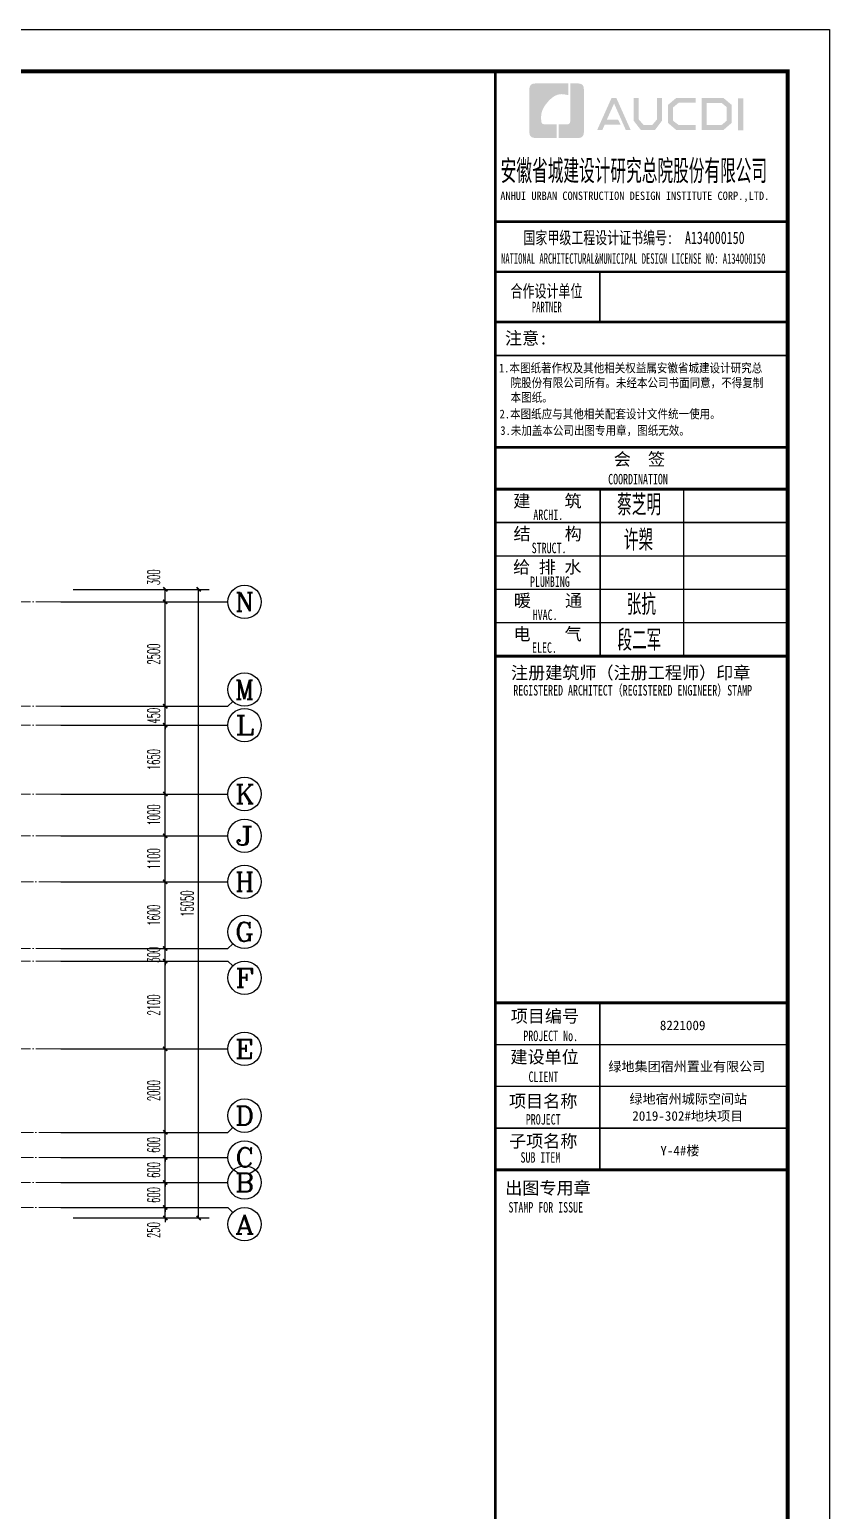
# Model space of a CAD drawing. Extents: x 27938 to 1042331, y -235042 to 1535213.
# Drawn here: x 732471 to 751614, y 589199 to 624649 of the extents above; entities that cross this region are included whole.
import ezdxf
from ezdxf.enums import TextEntityAlignment as Align

# ---------------------------------------------------------------- set-up
doc = ezdxf.new("R2010")
doc.units = 0
doc.header["$LTSCALE"] = 1000
doc.header["$MEASUREMENT"] = 0
doc.linetypes.add('DOTE', pattern=[2.42, 2, -0.2, 0.02, -0.2])
for name, color, linetype in [('AXIS', 3, 'Continuous'), ('AXIS_TEXT', 4, 'Continuous'), ('图框', 140, 'Continuous'), ('图签文字', 147, 'Continuous')]:
    doc.layers.add(name, color=color, linetype=linetype)
doc.layers.add('DOTE', color=19, linetype='DOTE', lineweight=9)
doc.layers.add('图签', color=147, linetype='Continuous', lineweight=18)
doc.layers.add('yichutu', color=7, linetype='Continuous', true_color=0xffffff, plot=False)
doc.styles.add('_TCH_AXIS', font='COMPLEX', dxfattribs={"bigfont": 'GBCBIG'})
doc.styles.add('_TCH_DIM_T3', font='SIMPLEX.shx', dxfattribs={"width": 0.494118, "bigfont": 'GBCBIG.shx'})
doc.styles.add('COMPLEX', font='COMPLEX')
doc.styles.add('HT', font='simhei.ttf')
doc.styles.add('宋体', font='', dxfattribs={"height": 50})
doc.styles.add('建筑图签-1', font='simhei.ttf', dxfattribs={"width": 0.7})
doc.styles.add('建筑图签-2', font='TXT.shx', dxfattribs={"width": 0.5, "bigfont": 'HZTXT.shx'})
doc.styles.get('宋体').set_extended_font_data('SimSun')
doc.dimstyles.new('_TCH_ARCH&&100', dxfattribs={"dimtxt": 297.5, "dimasz": 100, "dimexe": 250, "dimexo": 300, "dimgap": 126.25, "dimtad": 1, "dimdec": 0, "dimzin": 0, "dimdsep": 46, "dimtxsty": '_TCH_DIM_T3', "dimblk": 'ARCHTICK', "dimcen": 0.09, "dimclrt": 4, "dimazin": 2, "dimtfac": 1, "dimtdec": 0, "dimtix": 1, "dimtmove": 2, "dimatfit": 3, "dimfxl": 1, "dimtolj": 1, "dimtzin": 0, "dimarcsym": 0})

# ---------------------------------------------------------------- blocks, each defined once
blk = doc.blocks.new('院标1')
h = blk.add_hatch(color=150)
h.dxf.hatch_style = 1
h.set_gradient(color1=(33, 113, 253), color2=(33, 113, 253), tint=1, name='INVCURVED')
edge = h.paths.add_edge_path()
edge.add_spline(control_points=[(116373, 648379), (116379, 648379), (116382, 648379), (116391, 648379), (116391, 648379), (116391, 648379), (116616, 648379), (116616, 648379), (116616, 648379), (116616, 648379), (116616, 648054), (116616, 648054), (116616, 648054), (116616, 648054), (116108, 648054), (116108, 648054), (116108, 648054), (116028, 648054), (115963, 648111), (115963, 648199), (115963, 648199), (115963, 648199), (115963, 649215), (115963, 649215), (115963, 649215), (115963, 649295), (116018, 649360), (116108, 649360), (116108, 649360), (116108, 649360), (116897, 649360), (116897, 649360), (116897, 649360), (116897, 649360), (116897, 649080), (116897, 649080), (116897, 649080), (116897, 649080), (116566, 649140), (116356, 648859), (116356, 648859), (116245, 648719), (116240, 648545), (116247, 648466), (116247, 648466), (116254, 648386), (116247, 648466), (116247, 648466), (116247, 648466), (116247, 648466), (116258, 648374), (116373, 648379)], knot_values=[0, 0, 0, 0, 0.071429, 0.071429, 0.071429, 0.107143, 0.142857, 0.142857, 0.142857, 0.178571, 0.214286, 0.214286, 0.214286, 0.25, 0.285714, 0.285714, 0.285714, 0.321429, 0.357143, 0.357143, 0.357143, 0.392857, 0.428571, 0.428571, 0.428571, 0.464286, 0.5, 0.5, 0.5, 0.535714, 0.571429, 0.571429, 0.571429, 0.607143, 0.642857, 0.642857, 0.642857, 0.678571, 0.714286, 0.714286, 0.714286, 0.75, 0.785714, 0.785714, 0.785714, 0.821429, 0.857143, 0.857143, 0.857143, 0.928571, 1, 1, 1, 1], degree=3, periodic=0)
h = blk.add_hatch(color=150)
h.dxf.hatch_style = 1
h.set_gradient(color1=(33, 113, 253), color2=(33, 113, 253), tint=1, name='INVCURVED')
edge = h.paths.add_edge_path()
edge.add_spline(control_points=[(117268, 649215), (117268, 649215), (117268, 648199), (117268, 648199), (117268, 648199), (117268, 648114), (117212, 648054), (117123, 648054), (117123, 648054), (117123, 648054), (116663, 648054), (116663, 648054), (116663, 648054), (116663, 648054), (116663, 648379), (116663, 648379), (116663, 648379), (116663, 648379), (116865, 648379), (116865, 648379), (116865, 648379), (116907, 648379), (116941, 648413), (116941, 648455), (116941, 648455), (116941, 648455), (116941, 649360), (116941, 649360), (116941, 649360), (116941, 649360), (117123, 649360), (117123, 649360), (117123, 649360), (117204, 649360), (117268, 649306), (117268, 649215)], knot_values=[0, 0, 0, 0, 0.1, 0.1, 0.1, 0.15, 0.2, 0.2, 0.2, 0.25, 0.3, 0.3, 0.3, 0.35, 0.4, 0.4, 0.4, 0.45, 0.5, 0.5, 0.5, 0.55, 0.6, 0.6, 0.6, 0.65, 0.7, 0.7, 0.7, 0.75, 0.8, 0.8, 0.8, 0.9, 1, 1, 1, 1], degree=3, periodic=0)
blk = doc.blocks.new('TK')
at = {"layer": '图框'}
h = blk.add_hatch(color=256, dxfattribs=at)
h.paths.add_polyline_path([(547288, 547072), (547414, 547072), (547414, 546302), (547288, 546302)])
h.paths.add_polyline_path([(546536, 546956), (546536, 546430), (546896, 546430), (547020, 546536), (547020, 546855), (546900, 546956)], flags=16)
h.paths.add_polyline_path([(546418, 547074), (546418, 546311), (546940, 546311), (547138, 546482), (547138, 546910), (546943, 547074)])
h.paths.add_polyline_path([(546275, 547077), (546275, 546962), (545868, 546962), (545735, 546851), (545735, 546531), (545868, 546429), (546277, 546429), (546277, 546307), (545813, 546307), (545611, 546481), (545611, 546910), (545809, 547077)])
h.paths.add_polyline_path([(544792, 547075), (544912, 547075), (544912, 546565), (545026, 546433), (545237, 546433), (545351, 546565), (545351, 547075), (545465, 547075), (545465, 546528), (545301, 546311), (544963, 546311), (544792, 546530)])
h.paths.add_polyline_path([(544260, 547074), (544377, 547074), (544719, 546310), (544603, 546310), (544322, 546944), (544147, 546556), (544418, 546556), (544479, 546440), (544098, 546440), (544039, 546308), (543916, 546308)])
for p, q in [((541480, 544114), (548480, 544114)), ((541480, 544114), (548480, 544114)), ((541480, 542914), (548480, 542914))]:
    blk.add_line(p, q, dxfattribs=at)
blk.add_lwpolyline([(465375, 548714), (549475, 548714), (549475, 489314), (465375, 489314)], close=True, dxfattribs=at)
blk.add_lwpolyline([(465375, 548714), (549475, 548714), (549475, 489314), (465375, 489314)], close=True, dxfattribs=at)
at = {"layer": '图框', "const_width": 100}
blk.add_lwpolyline([(548475, 490314), (548475, 547714), (467875, 547714), (467875, 490314)], close=True, dxfattribs=at)
at = {"layer": '图框'}
for points, const_width in [([(541480, 490314), (541480, 547714)], 70), ([(541480, 544114), (548480, 544114)], 60), ([(541480, 542914), (548480, 542914)], 60), ([(541480, 542914), (548480, 542914)], 60), ([(543980, 542914), (543980, 541714)], 35), ([(541480, 541714), (548480, 541714)], 60), ([(541480, 541714), (548480, 541714)], 60), ([(541480, 540913), (548480, 540913)], 35), ([(541488, 538714), (548488, 538714)], 60), ([(541488, 537714), (548488, 537714)], 70), ([(541488, 537714), (548488, 537714)], 70), ([(543988, 537714), (543988, 533714)], 35), ([(545988, 537714), (545988, 533714)], 35), ([(541488, 536914), (548488, 536914)], 35), ([(541488, 536114), (548488, 536114)], 35), ([(541488, 535314), (548488, 535314)], 35), ([(541488, 534514), (548488, 534514)], 35), ([(541488, 533714), (548488, 533714)], 70), ([(541480, 525414), (548480, 525414)], 70), ([(541480, 525414), (548480, 525414)], 70), ([(543980, 521414), (543980, 525414)], 35), ([(541480, 524414), (548480, 524414)], 35), ([(541480, 523414), (548480, 523414)], 35), ([(541480, 522414), (548480, 522414)], 35), ([(548480, 521414), (541480, 521414)], 70)]:
    blk.add_lwpolyline(points, dxfattribs=dict(at, const_width=const_width))
blk.add_blockref('院标1', (426331, -101935))
for s, height, style, width, p in [('ANHUI URBAN CONSTRUCTION DESIGN INSTITUTE CORP.,LTD.', 200, '建筑图签-1', 0.91, (541598, 544636)), ('NATIONAL ARCHITECTURAL&MUNICIPAL DESIGN LICENSE NO: A134000150', 250, '建筑图签-1', 0.6, (541617, 543108)), ('PARTNER', 250, '建筑图签-1', 0.6, (542355, 541947)), ('1.本图纸著作权及其他相关权益属安徽省城建设计研究总', 210, 'HT', 0.88, (541566, 540507)), ('院股份有限公司所有。未经本公司书面同意，不得复制', 210, 'HT', 0.88, (541845, 540153)), ('本图纸。', 210, 'HT', 0.88, (541845, 539803)), (' 2.本图纸应与其他相关配套设计文件统一使用。 ', 210, 'HT', 0.88, (541455, 539406)), ('3.未加盖本公司出图专用章，图纸无效。', 210, 'HT', 0.88, (541598, 539011)), ('COORDINATION', 250, '建筑图签-1', 0.7, (544180, 537827)), ('ARCHI.', 250, '建筑图签-1', 0.7, (542389, 536975)), ('STRUCT.', 250, '建筑图签-1', 0.7, (542350, 536179)), ('PLUMBING', 250, '建筑图签-1', 0.7, (542309, 535372)), ('HVAC.', 250, '建筑图签-1', 0.7, (542374, 534579)), ('ELEC.', 250, '建筑图签-1', 0.7, (542358, 533794)), ('REGISTERED ARCHITECT（REGISTERED ENGINEER）STAMP', 250, '建筑图签-1', 0.7, (541909, 532772)), ('PROJECT No.', 250, '建筑图签-1', 0.7, (542150, 524499, -1799)), ('CLIENT', 250, '建筑图签-1', 0.7, (542274, 523520)), ('PROJECT', 250, '建筑图签-1', 0.7, (542209, 522500)), ('SUB ITEM', 250, '建筑图签-1', 0.7, (542082, 521589)), ('STAMP FOR ISSUE', 250, '建筑图签-1', 0.7, (541793, 520395))]:
    blk.add_text(s, height=height, dxfattribs=dict(at, style=style, width=width)).set_placement(p)
at = {"layer": '图签', "color": 2, "style": '宋体'}
for s, height, p in [('8221009', 229.3, (545417, 524761)), ('绿地集团宿州置业有限公司', 229.34, (544185, 523776)), ('绿地宿州城际空间站', 229.3, (544690, 523001)), ('2019-302#地块项目', 229.34, (544757, 522592))]:
    blk.add_text(s, height=height, dxfattribs=at).set_placement(p)
at = {"layer": '图签文字', "color": 7, "style": '建筑图签-1'}
for s, height, width, p in [('安徽省城建设计研究总院股份有限公司', 500, 0.55, (541608, 545091)), ('国家甲级工程设计证书编号:  A134000150', 300, 0.7, (542152, 543581)), ('合作设计单位', 300, 0.7, (541845, 542304))]:
    blk.add_text(s, height=height, dxfattribs=dict(at, width=width)).set_placement(p)
for s, p in [('注意:', (541711, 541177)), ('会  签', (544315, 538281)), ('建    筑', (541910, 537280)), ('结    构', (541914, 536493)), ('给 排 水', (541905, 535699)), ('暖    通', (541923, 534896)), ('电    气', (541913, 534096)), ('注册建筑师（注册工程师）印章', (541855, 533167)), ('项目编号', (541848, 524946)), ('建设单位', (541840, 523969)), ('项目名称', (541807, 522911)), ('子项名称', (541807, 521954)), ('出图专用章', (541716, 520832))]:
    blk.add_text(s, height=300, dxfattribs=at).set_placement(p)
at = {"layer": '图签文字', "color": 1, "style": '建筑图签-2', "width": 0.7}
for s, p in [('蔡芝明', (544395, 537085)), ('许槊', (544555, 536242)), ('张抗', (544626, 534701)), ('段二军', (544401, 533845))]:
    blk.add_text(s, height=500, dxfattribs=at).set_placement(p)
blk = doc.blocks.new('HFTHFFGHFH')
at = {"layer": 'DOTE', "linetype": 'DOTE', "ltscale": 0.3}
for p, q in [((587117, 610949), (534317, 610949)), ((587117, 608449), (534317, 608449)), ((587117, 607999), (534317, 607999)), ((587117, 606349), (534317, 606349)), ((587117, 605349), (534317, 605349)), ((534317, 604249), (587117, 604249)), ((587117, 602649), (534317, 602649)), ((587117, 602349), (534317, 602349)), ((587117, 600249), (534317, 600249)), ((534317, 598249), (587117, 598249)), ((534317, 597649), (587117, 597649)), ((587117, 597049), (534317, 597049)), ((534317, 596449), (587117, 596449))]:
    blk.add_line(p, q, dxfattribs=at)
blk = doc.blocks.new('yct-841-594-84100-59400-100-1000.0')
at = {"layer": 'yichutu', "color": 7, "true_color": 0xffffff}
blk.add_lwpolyline([(0, 0), (0, 59400), (84100, 59400), (84100, 0)], close=True, dxfattribs=at)
blk = doc.blocks.new('_ArchTick')
at = {"color": 0, "linetype": 'ByBlock', "const_width": 0.4}
blk.add_lwpolyline([(-0.5, -0.5), (0.5, 0.5)], dxfattribs=at)
blk = doc.blocks.new('*D656')
at = {"layer": 'AXIS', "color": 0, "lineweight": -2}
for p, q in [((733517, 596449), (735967, 596449)), ((735717, 596449), (735717, 596549)), ((735717, 596199), (735717, 596449)), ((733517, 596199), (735967, 596199)), ((735717, 596199), (735717, 596099))]:
    blk.add_line(p, q, dxfattribs=at)
at = {"layer": 'Defpoints', "color": 0}
for p in [(733217, 596449), (735717, 596449), (733217, 596199)]:
    blk.add_point(p, dxfattribs=at)
at = {"layer": 'AXIS', "color": 0, "lineweight": -2, "xscale": 100, "yscale": 100, "zscale": 100}
for p, rotation in [((735717, 596449), 270), ((735717, 596199), 90)]:
    blk.add_blockref('_ArchTick', p, dxfattribs=dict(at, rotation=rotation))
at = {"layer": 'AXIS', "color": 4, "insert": (735442, 595910), "char_height": 297.5, "attachment_point": 5, "rotation": 90, "style": '_TCH_DIM_T3'}
blk.add_mtext('\\A1;250', dxfattribs=at)
blk = doc.blocks.new('*D657')
at = {"layer": 'AXIS', "color": 0, "lineweight": -2}
for p, q in [((733517, 597049), (735967, 597049)), ((735717, 597049), (735717, 597149)), ((735717, 596449), (735717, 597049)), ((733517, 596449), (735967, 596449)), ((735717, 596449), (735717, 596349))]:
    blk.add_line(p, q, dxfattribs=at)
at = {"layer": 'Defpoints', "color": 0}
for p in [(733217, 597049), (735717, 597049), (733217, 596449)]:
    blk.add_point(p, dxfattribs=at)
at = {"layer": 'AXIS', "color": 0, "lineweight": -2, "xscale": 100, "yscale": 100, "zscale": 100}
for p, rotation in [((735717, 597049), 270), ((735717, 596449), 90)]:
    blk.add_blockref('_ArchTick', p, dxfattribs=dict(at, rotation=rotation))
at = {"layer": 'AXIS', "color": 4, "insert": (735442, 596749), "char_height": 297.5, "attachment_point": 5, "rotation": 90, "style": '_TCH_DIM_T3'}
blk.add_mtext('\\A1;600', dxfattribs=at)
blk = doc.blocks.new('*D658')
at = {"layer": 'AXIS', "color": 0, "lineweight": -2}
for p, q in [((735717, 597649), (735717, 597749)), ((733517, 597649), (735967, 597649)), ((735717, 597049), (735717, 597649)), ((733517, 597049), (735967, 597049)), ((735717, 597049), (735717, 596949))]:
    blk.add_line(p, q, dxfattribs=at)
at = {"layer": 'Defpoints', "color": 0}
for p in [(733217, 597649), (735717, 597649), (733217, 597049)]:
    blk.add_point(p, dxfattribs=at)
at = {"layer": 'AXIS', "color": 0, "lineweight": -2, "xscale": 100, "yscale": 100, "zscale": 100}
for p, rotation in [((735717, 597649), 270), ((735717, 597049), 90)]:
    blk.add_blockref('_ArchTick', p, dxfattribs=dict(at, rotation=rotation))
at = {"layer": 'AXIS', "color": 4, "insert": (735442, 597349), "char_height": 297.5, "attachment_point": 5, "rotation": 90, "style": '_TCH_DIM_T3'}
blk.add_mtext('\\A1;600', dxfattribs=at)
blk = doc.blocks.new('*D659')
at = {"layer": 'AXIS', "color": 0, "lineweight": -2}
for p, q in [((733517, 598249), (735967, 598249)), ((735717, 598249), (735717, 598349)), ((735717, 597649), (735717, 598249)), ((733517, 597649), (735967, 597649)), ((735717, 597649), (735717, 597549))]:
    blk.add_line(p, q, dxfattribs=at)
at = {"layer": 'Defpoints', "color": 0}
for p in [(733217, 598249), (735717, 598249), (733217, 597649)]:
    blk.add_point(p, dxfattribs=at)
at = {"layer": 'AXIS', "color": 0, "lineweight": -2, "xscale": 100, "yscale": 100, "zscale": 100}
for p, rotation in [((735717, 598249), 270), ((735717, 597649), 90)]:
    blk.add_blockref('_ArchTick', p, dxfattribs=dict(at, rotation=rotation))
at = {"layer": 'AXIS', "color": 4, "insert": (735442, 597949), "char_height": 297.5, "attachment_point": 5, "rotation": 90, "style": '_TCH_DIM_T3'}
blk.add_mtext('\\A1;600', dxfattribs=at)
blk = doc.blocks.new('*D660')
at = {"layer": 'AXIS', "color": 0, "lineweight": -2}
for p, q in [((733517, 600249), (735967, 600249)), ((735717, 598249), (735717, 600249)), ((733517, 598249), (735967, 598249))]:
    blk.add_line(p, q, dxfattribs=at)
at = {"layer": 'Defpoints', "color": 0}
for p in [(733217, 600249), (735717, 600249), (733217, 598249)]:
    blk.add_point(p, dxfattribs=at)
at = {"layer": 'AXIS', "color": 0, "lineweight": -2, "xscale": 100, "yscale": 100, "zscale": 100}
for p, rotation in [((735717, 600249), 90), ((735717, 598249), 270)]:
    blk.add_blockref('_ArchTick', p, dxfattribs=dict(at, rotation=rotation))
at = {"layer": 'AXIS', "color": 4, "insert": (735442, 599249), "char_height": 297.5, "attachment_point": 5, "rotation": 90, "style": '_TCH_DIM_T3'}
blk.add_mtext('\\A1;2000', dxfattribs=at)
blk = doc.blocks.new('*D661')
at = {"layer": 'AXIS', "color": 0, "lineweight": -2}
for p, q in [((733517, 602349), (735967, 602349)), ((735717, 600249), (735717, 602349)), ((733517, 600249), (735967, 600249))]:
    blk.add_line(p, q, dxfattribs=at)
at = {"layer": 'Defpoints', "color": 0}
for p in [(733217, 602349), (735717, 602349), (733217, 600249)]:
    blk.add_point(p, dxfattribs=at)
at = {"layer": 'AXIS', "color": 0, "lineweight": -2, "xscale": 100, "yscale": 100, "zscale": 100}
for p, rotation in [((735717, 602349), 90), ((735717, 600249), 270)]:
    blk.add_blockref('_ArchTick', p, dxfattribs=dict(at, rotation=rotation))
at = {"layer": 'AXIS', "color": 4, "insert": (735442, 601299), "char_height": 297.5, "attachment_point": 5, "rotation": 90, "style": '_TCH_DIM_T3'}
blk.add_mtext('\\A1;2100', dxfattribs=at)
blk = doc.blocks.new('*D662')
at = {"layer": 'AXIS', "color": 0, "lineweight": -2}
for p, q in [((733517, 602649), (735967, 602649)), ((735717, 602649), (735717, 602749)), ((735717, 602349), (735717, 602649)), ((733517, 602349), (735967, 602349)), ((735717, 602349), (735717, 602249))]:
    blk.add_line(p, q, dxfattribs=at)
at = {"layer": 'Defpoints', "color": 0}
for p in [(733217, 602649), (735717, 602649), (733217, 602349)]:
    blk.add_point(p, dxfattribs=at)
at = {"layer": 'AXIS', "color": 0, "lineweight": -2, "xscale": 100, "yscale": 100, "zscale": 100}
for p, rotation in [((735717, 602649), 270), ((735717, 602349), 90)]:
    blk.add_blockref('_ArchTick', p, dxfattribs=dict(at, rotation=rotation))
at = {"layer": 'AXIS', "color": 4, "insert": (735442, 602499), "char_height": 297.5, "attachment_point": 5, "rotation": 90, "style": '_TCH_DIM_T3'}
blk.add_mtext('\\A1;300', dxfattribs=at)
blk = doc.blocks.new('*D663')
at = {"layer": 'AXIS', "color": 0, "lineweight": -2}
for p, q in [((733517, 604249), (735967, 604249)), ((735717, 602649), (735717, 604249)), ((733517, 602649), (735967, 602649))]:
    blk.add_line(p, q, dxfattribs=at)
at = {"layer": 'Defpoints', "color": 0}
for p in [(733217, 604249), (735717, 604249), (733217, 602649)]:
    blk.add_point(p, dxfattribs=at)
at = {"layer": 'AXIS', "color": 0, "lineweight": -2, "xscale": 100, "yscale": 100, "zscale": 100}
for p, rotation in [((735717, 604249), 90), ((735717, 602649), 270)]:
    blk.add_blockref('_ArchTick', p, dxfattribs=dict(at, rotation=rotation))
at = {"layer": 'AXIS', "color": 4, "insert": (735442, 603449), "char_height": 297.5, "attachment_point": 5, "rotation": 90, "style": '_TCH_DIM_T3'}
blk.add_mtext('\\A1;1600', dxfattribs=at)
blk = doc.blocks.new('*D664')
at = {"layer": 'AXIS', "color": 0, "lineweight": -2}
for p, q in [((733517, 605349), (735967, 605349)), ((735717, 604249), (735717, 605349)), ((733517, 604249), (735967, 604249))]:
    blk.add_line(p, q, dxfattribs=at)
at = {"layer": 'Defpoints', "color": 0}
for p in [(733217, 605349), (735717, 605349), (733217, 604249)]:
    blk.add_point(p, dxfattribs=at)
at = {"layer": 'AXIS', "color": 0, "lineweight": -2, "xscale": 100, "yscale": 100, "zscale": 100}
for p, rotation in [((735717, 605349), 90), ((735717, 604249), 270)]:
    blk.add_blockref('_ArchTick', p, dxfattribs=dict(at, rotation=rotation))
at = {"layer": 'AXIS', "color": 4, "insert": (735442, 604799), "char_height": 297.5, "attachment_point": 5, "rotation": 90, "style": '_TCH_DIM_T3'}
blk.add_mtext('\\A1;1100', dxfattribs=at)
blk = doc.blocks.new('*D665')
at = {"layer": 'AXIS', "color": 0, "lineweight": -2}
for p, q in [((733517, 606349), (735967, 606349)), ((735717, 605349), (735717, 606349)), ((733517, 605349), (735967, 605349))]:
    blk.add_line(p, q, dxfattribs=at)
at = {"layer": 'Defpoints', "color": 0}
for p in [(733217, 606349), (735717, 606349), (733217, 605349)]:
    blk.add_point(p, dxfattribs=at)
at = {"layer": 'AXIS', "color": 0, "lineweight": -2, "xscale": 100, "yscale": 100, "zscale": 100}
for p, rotation in [((735717, 606349), 90), ((735717, 605349), 270)]:
    blk.add_blockref('_ArchTick', p, dxfattribs=dict(at, rotation=rotation))
at = {"layer": 'AXIS', "color": 4, "insert": (735442, 605849), "char_height": 297.5, "attachment_point": 5, "rotation": 90, "style": '_TCH_DIM_T3'}
blk.add_mtext('\\A1;1000', dxfattribs=at)
blk = doc.blocks.new('*D666')
at = {"layer": 'AXIS', "color": 0, "lineweight": -2}
for p, q in [((733517, 607999), (735967, 607999)), ((735717, 606349), (735717, 607999)), ((733517, 606349), (735967, 606349))]:
    blk.add_line(p, q, dxfattribs=at)
at = {"layer": 'Defpoints', "color": 0}
for p in [(733217, 607999), (735717, 607999), (733217, 606349)]:
    blk.add_point(p, dxfattribs=at)
at = {"layer": 'AXIS', "color": 0, "lineweight": -2, "xscale": 100, "yscale": 100, "zscale": 100}
for p, rotation in [((735717, 607999), 90), ((735717, 606349), 270)]:
    blk.add_blockref('_ArchTick', p, dxfattribs=dict(at, rotation=rotation))
at = {"layer": 'AXIS', "color": 4, "insert": (735442, 607174), "char_height": 297.5, "attachment_point": 5, "rotation": 90, "style": '_TCH_DIM_T3'}
blk.add_mtext('\\A1;1650', dxfattribs=at)
blk = doc.blocks.new('*D667')
at = {"layer": 'AXIS', "color": 0, "lineweight": -2}
for p, q in [((733517, 608449), (735967, 608449)), ((735717, 608449), (735717, 608549)), ((735717, 607999), (735717, 608449)), ((733517, 607999), (735967, 607999)), ((735717, 607999), (735717, 607899))]:
    blk.add_line(p, q, dxfattribs=at)
at = {"layer": 'Defpoints', "color": 0}
for p in [(733217, 608449), (735717, 608449), (733217, 607999)]:
    blk.add_point(p, dxfattribs=at)
at = {"layer": 'AXIS', "color": 0, "lineweight": -2, "xscale": 100, "yscale": 100, "zscale": 100}
for p, rotation in [((735717, 608449), 270), ((735717, 607999), 90)]:
    blk.add_blockref('_ArchTick', p, dxfattribs=dict(at, rotation=rotation))
at = {"layer": 'AXIS', "color": 4, "insert": (735442, 608224), "char_height": 297.5, "attachment_point": 5, "rotation": 90, "style": '_TCH_DIM_T3'}
blk.add_mtext('\\A1;450', dxfattribs=at)
blk = doc.blocks.new('*D668')
at = {"layer": 'AXIS', "color": 0, "lineweight": -2}
for p, q in [((733517, 610949), (735967, 610949)), ((735717, 608449), (735717, 610949)), ((733517, 608449), (735967, 608449))]:
    blk.add_line(p, q, dxfattribs=at)
at = {"layer": 'Defpoints', "color": 0}
for p in [(733217, 610949), (735717, 610949), (733217, 608449)]:
    blk.add_point(p, dxfattribs=at)
at = {"layer": 'AXIS', "color": 0, "lineweight": -2, "xscale": 100, "yscale": 100, "zscale": 100}
for p, rotation in [((735717, 610949), 90), ((735717, 608449), 270)]:
    blk.add_blockref('_ArchTick', p, dxfattribs=dict(at, rotation=rotation))
at = {"layer": 'AXIS', "color": 4, "insert": (735442, 609699), "char_height": 297.5, "attachment_point": 5, "rotation": 90, "style": '_TCH_DIM_T3'}
blk.add_mtext('\\A1;2500', dxfattribs=at)
blk = doc.blocks.new('*D669')
at = {"layer": 'AXIS', "color": 0, "lineweight": -2}
for p, q in [((733517, 611249), (735967, 611249)), ((735717, 610949), (735717, 611249)), ((733517, 610949), (735967, 610949))]:
    blk.add_line(p, q, dxfattribs=at)
at = {"layer": 'Defpoints', "color": 0}
for p in [(733217, 611249), (735717, 611249), (733217, 610949)]:
    blk.add_point(p, dxfattribs=at)
at = {"layer": 'AXIS', "color": 0, "lineweight": -2, "xscale": 100, "yscale": 100, "zscale": 100}
for p, rotation in [((735717, 611249), 90), ((735717, 610949), 270)]:
    blk.add_blockref('_ArchTick', p, dxfattribs=dict(at, rotation=rotation))
at = {"layer": 'AXIS', "color": 4, "insert": (735442, 611538), "char_height": 297.5, "attachment_point": 5, "rotation": 90, "style": '_TCH_DIM_T3'}
blk.add_mtext('\\A1;300', dxfattribs=at)
blk = doc.blocks.new('*D670')
at = {"layer": 'AXIS', "color": 0, "lineweight": -2}
for p, q in [((733517, 611249), (736767, 611249)), ((736517, 596199), (736517, 611249)), ((733517, 596199), (736767, 596199))]:
    blk.add_line(p, q, dxfattribs=at)
at = {"layer": 'Defpoints', "color": 0}
for p in [(733217, 611249), (736517, 611249), (733217, 596199)]:
    blk.add_point(p, dxfattribs=at)
at = {"layer": 'AXIS', "color": 0, "lineweight": -2, "xscale": 100, "yscale": 100, "zscale": 100}
for p, rotation in [((736517, 611249), 90), ((736517, 596199), 270)]:
    blk.add_blockref('_ArchTick', p, dxfattribs=dict(at, rotation=rotation))
at = {"layer": 'AXIS', "color": 4, "insert": (736242, 603724), "char_height": 297.5, "attachment_point": 5, "rotation": 90, "style": '_TCH_DIM_T3'}
blk.add_mtext('\\A1;15050', dxfattribs=at)
blk = doc.blocks.new('_AXISO')
blk.add_circle((0, 0), 0.5)
at = {"layer": 'AXIS_TEXT', "style": 'COMPLEX', "width": 1.041667}
blk.add_attdef('A', text='', height=0.56, dxfattribs=at).set_placement((-0.25, -0.28), (0.25, -0.28), align=Align.FIT)

msp = doc.modelspace()

# ---------------------------------------------------------------- linework, layer by layer
at = {"layer": 'AXIS'}
for p, q in [((733216.6, 610948.8), (737216.6, 610948.8)), ((733216.6, 608448.8), (737216.6, 608448.8)), ((737333.7, 608566), (737216.6, 608448.8)), ((733216.6, 607998.8), (737216.6, 607998.8)), ((733216.6, 606348.8), (737216.6, 606348.8)), ((733216.6, 605348.8), (737216.6, 605348.8)), ((733216.6, 604248.8), (737216.6, 604248.8)), ((733216.6, 602648.8), (737216.6, 602648.8)), ((737333.7, 602766), (737216.6, 602648.8)), ((733216.6, 602348.8), (737216.6, 602348.8)), ((737333.7, 602231.7), (737216.6, 602348.8)), ((733216.6, 600248.8), (737216.6, 600248.8)), ((733216.6, 598248.8), (737216.6, 598248.8)), ((737333.7, 598366), (737216.6, 598248.8)), ((733216.6, 597648.8), (737216.6, 597648.8)), ((733216.6, 597048.8), (737216.6, 597048.8)), ((733216.6, 596448.8), (737216.6, 596448.8)), ((737333.7, 596331.7), (737216.6, 596448.8))]:
    msp.add_line(p, q, dxfattribs=at)

# ---------------------------------------------------------------- block references
for name, p in [('TK', (202139.1, 75935)), ('HFTHFFGHFH', (146100, 0))]:
    msp.add_blockref(name, p)
ref = msp.add_blockref('_AXISO', (737616.6, 610948.8), dxfattribs=dict(at, xscale=800, yscale=800, zscale=800))
ref.add_attrib('A', 'N', dxfattribs={"layer": 'AXIS_TEXT', "height": 452.5, "style": '_TCH_AXIS', "width": 1.105263}).set_placement((737390.3, 610722.5), (737842.9, 610722.5), align=Align.FIT)
ref = msp.add_blockref('_AXISO', (737616.6, 608848.8), dxfattribs=dict(at, xscale=800, yscale=800, zscale=800))
ref.add_attrib('A', 'M', dxfattribs={"layer": 'AXIS_TEXT', "height": 452.5, "style": '_TCH_AXIS'}).set_placement((737390.3, 608622.5), (737842.9, 608622.5), align=Align.FIT)
ref = msp.add_blockref('_AXISO', (737616.6, 607998.8), dxfattribs=dict(at, xscale=800, yscale=800, zscale=800))
ref.add_attrib('A', 'L', dxfattribs={"layer": 'AXIS_TEXT', "height": 452.5, "style": '_TCH_AXIS', "width": 1.4}).set_placement((737390.3, 607772.5), (737842.9, 607772.5), align=Align.FIT)
ref = msp.add_blockref('_AXISO', (737616.6, 606348.8), dxfattribs=dict(at, xscale=800, yscale=800, zscale=800))
ref.add_attrib('A', 'K', dxfattribs={"layer": 'AXIS_TEXT', "height": 452.5, "style": '_TCH_AXIS', "width": 1.105263}).set_placement((737390.3, 606122.5), (737842.9, 606122.5), align=Align.FIT)
ref = msp.add_blockref('_AXISO', (737616.6, 605348.8), dxfattribs=dict(at, xscale=800, yscale=800, zscale=800))
ref.add_attrib('A', 'J', dxfattribs={"layer": 'AXIS_TEXT', "height": 452.5, "style": '_TCH_AXIS', "width": 1.909091}).set_placement((737390.3, 605122.5), (737842.9, 605122.5), align=Align.FIT)
ref = msp.add_blockref('_AXISO', (737616.6, 604248.8), dxfattribs=dict(at, xscale=800, yscale=800, zscale=800))
ref.add_attrib('A', 'H', dxfattribs={"layer": 'AXIS_TEXT', "height": 452.5, "style": '_TCH_AXIS', "width": 1.05}).set_placement((737390.3, 604022.5), (737842.9, 604022.5), align=Align.FIT)
ref = msp.add_blockref('_AXISO', (737616.6, 603048.8), dxfattribs=dict(at, xscale=800, yscale=800, zscale=800))
ref.add_attrib('A', 'G', dxfattribs={"layer": 'AXIS_TEXT', "height": 452.5, "style": '_TCH_AXIS', "width": 1.166667}).set_placement((737390.3, 602822.5), (737842.9, 602822.5), align=Align.FIT)
ref = msp.add_blockref('_AXISO', (737616.6, 601948.8), dxfattribs=dict(at, xscale=800, yscale=800, zscale=800))
ref.add_attrib('A', 'F', dxfattribs={"layer": 'AXIS_TEXT', "height": 452.5, "style": '_TCH_AXIS', "width": 1.3125}).set_placement((737390.3, 601722.5), (737842.9, 601722.5), align=Align.FIT)
ref = msp.add_blockref('_AXISO', (737616.6, 600248.8), dxfattribs=dict(at, xscale=800, yscale=800, zscale=800))
ref.add_attrib('A', 'E', dxfattribs={"layer": 'AXIS_TEXT', "height": 452.5, "style": '_TCH_AXIS', "width": 1.3125}).set_placement((737390.3, 600022.5), (737842.9, 600022.5), align=Align.FIT)
ref = msp.add_blockref('_AXISO', (737616.6, 598648.8), dxfattribs=dict(at, xscale=800, yscale=800, zscale=800))
ref.add_attrib('A', 'D', dxfattribs={"layer": 'AXIS_TEXT', "height": 452.5, "style": '_TCH_AXIS', "width": 1.235294}).set_placement((737390.3, 598422.5), (737842.9, 598422.5), align=Align.FIT)
ref = msp.add_blockref('_AXISO', (737616.6, 597648.8), dxfattribs=dict(at, xscale=800, yscale=800, zscale=800))
ref.add_attrib('A', 'C', dxfattribs={"layer": 'AXIS_TEXT', "height": 452.5, "style": '_TCH_AXIS', "width": 1.4}).set_placement((737390.3, 597422.5), (737842.9, 597422.5), align=Align.FIT)
ref = msp.add_blockref('_AXISO', (737616.6, 597048.8), dxfattribs=dict(at, xscale=800, yscale=800, zscale=800))
ref.add_attrib('A', 'B', dxfattribs={"layer": 'AXIS_TEXT', "height": 452.5, "style": '_TCH_AXIS', "width": 1.235294}).set_placement((737390.3, 596822.5), (737842.9, 596822.5), align=Align.FIT)
ref = msp.add_blockref('_AXISO', (737616.6, 596048.8), dxfattribs=dict(at, xscale=800, yscale=800, zscale=800))
ref.add_attrib('A', 'A', dxfattribs={"layer": 'AXIS_TEXT', "height": 452.5, "style": '_TCH_AXIS', "width": 1.166667}).set_placement((737390.3, 595822.5), (737842.9, 595822.5), align=Align.FIT)
at = {"layer": 'yichutu'}
msp.add_blockref('yct-841-594-84100-59400-100-1000.0', (667514.1, 565248.6), dxfattribs=at)

# ---------------------------------------------------------------- texts
at = {"layer": '图签', "color": 2, "style": '宋体'}
msp.add_text('Y-4#楼', height=229.34, dxfattribs=at).set_placement((747568.2, 597696.4))

# ---------------------------------------------------------------- dimensions: what is measured, and where the dimension line sits
at = {"layer": 'AXIS'}
for base, p1, p2, picture, middle in [((735716.6, 611248.9), (733216.6, 610948.8), (733216.6, 611248.9), '*D669', (735441.6, 611537.9)), ((735716.6, 596448.8), (733216.6, 596198.8), (733216.6, 596448.8), '*D656', (735441.6, 595909.8))]:
    dim = msp.add_linear_dim(base=base, p1=p1, p2=p2, angle=90, dimstyle='_TCH_ARCH&&100', dxfattribs=at)
    dim.commit()
    dim.dimension.update_dxf_attribs({"geometry": picture, "text_midpoint": middle, "dimtype": 129})
for p1, p2, distance, picture, middle in [((733216.6, 596198.8), (733216.6, 611248.9), -3300, '*D670', (736241.6, 603723.9)), ((733216.6, 608448.8), (733216.6, 610948.8), -2500, '*D668', (735441.6, 609698.8)), ((733216.6, 607998.8), (733216.6, 608448.8), -2500, '*D667', (735441.6, 608223.8)), ((733216.6, 606348.8), (733216.6, 607998.8), -2500, '*D666', (735441.6, 607173.8)), ((733216.6, 605348.8), (733216.6, 606348.8), -2500, '*D665', (735441.6, 605848.8)), ((733216.6, 604248.8), (733216.6, 605348.8), -2500, '*D664', (735441.6, 604798.8)), ((733216.6, 602648.8), (733216.6, 604248.8), -2500, '*D663', (735441.6, 603448.8)), ((733216.6, 602348.8), (733216.6, 602648.8), -2500, '*D662', (735441.6, 602498.8)), ((733216.6, 600248.8), (733216.6, 602348.8), -2500, '*D661', (735441.6, 601298.8)), ((733216.6, 598248.8), (733216.6, 600248.8), -2500, '*D660', (735441.6, 599248.8)), ((733216.6, 597648.8), (733216.6, 598248.8), -2500, '*D659', (735441.6, 597948.8)), ((733216.6, 597048.8), (733216.6, 597648.8), -2500, '*D658', (735441.6, 597348.8)), ((733216.6, 596448.8), (733216.6, 597048.8), -2500, '*D657', (735441.6, 596748.8))]:
    dim = msp.add_aligned_dim(p1=p1, p2=p2, distance=distance, dimstyle='_TCH_ARCH&&100', dxfattribs=at)
    dim.commit()
    dim.dimension.update_dxf_attribs({"geometry": picture, "text_midpoint": middle})

doc.saveas('drawing.dxf')
